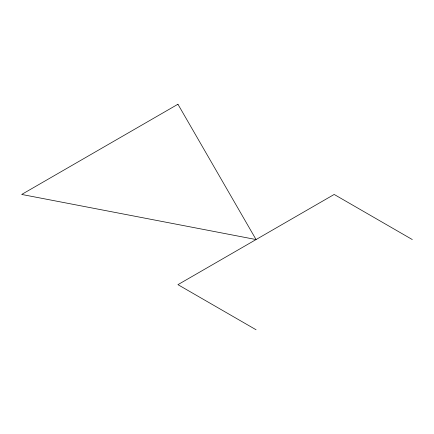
<?xml version="1.0" encoding="UTF-8"?>
<svg xmlns="http://www.w3.org/2000/svg" width="434" height="434" viewBox="0 0 434 434"><rect width="100%" height="100%" fill="white"/><g stroke="black" fill="none" stroke-linecap="round" stroke-linejoin="round"><path stroke-width="0.65" d="M412.3 239.552L334.18 194.448L177.94 284.655L256.06 329.753M177.94 104.247L21.7 194.448L256.06 239.552L177.94 104.247"/></g></svg>
